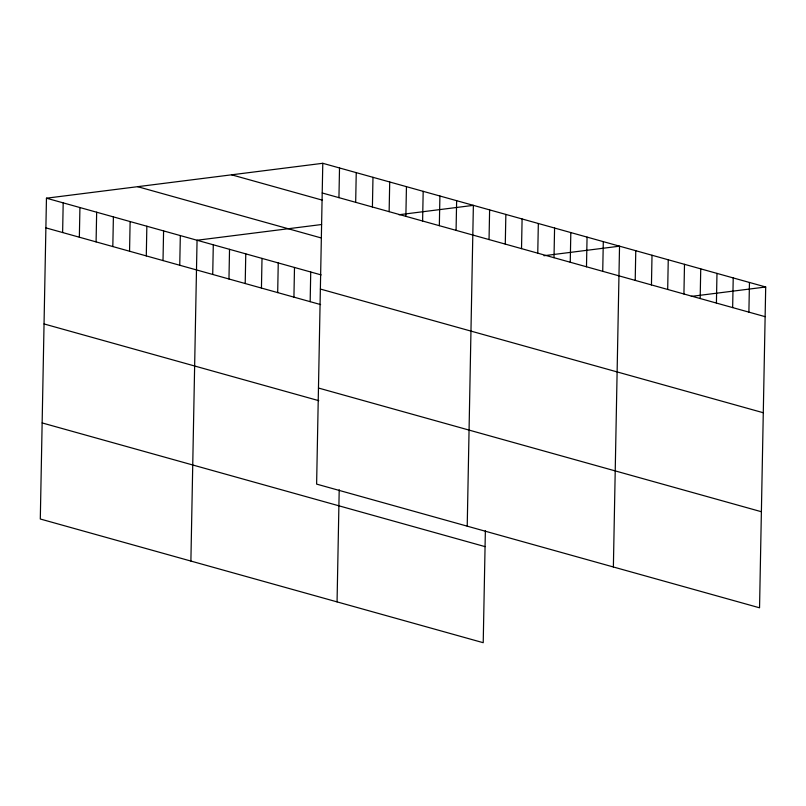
<?xml version="1.0" encoding="UTF-8"?>
<svg xmlns="http://www.w3.org/2000/svg" width="806" height="806" viewBox="0 0 806 806"><rect width="100%" height="100%" fill="white"/><g stroke="black" fill="none" stroke-linecap="round" stroke-linejoin="round"><path stroke-width="1.21" d="M322.783 163.296L316.617 484.104L759.544 607.805L765.7 286.996L322.783 163.296L46.456 198.195L40.3 519.004L483.217 642.704L485.373 530.539M62.626 232.541L63.19 202.87M79.351 237.216L79.925 207.535M96.085 241.881L96.66 212.21M112.82 246.555L113.394 216.885M129.554 251.23L130.119 221.559M146.289 255.905L146.853 226.234M163.014 260.58L163.588 230.909M179.748 265.255L180.322 235.574M190.891 561.057L197.057 240.248L321.614 224.521M212.724 274.463L213.288 244.782M228.964 278.997L229.529 249.326M245.205 283.531L245.77 253.86M261.446 288.064L262.01 258.394M277.687 292.598L278.251 262.927M293.928 297.142L294.492 267.461M310.169 301.676L310.733 272.005M338.943 197.641L339.517 167.97M337.059 601.88L339.205 489.716M355.678 202.316L356.242 172.645M372.412 206.991L372.976 177.32M389.137 211.666L389.711 181.995M405.871 216.34L406.446 186.67M422.606 221.015L423.18 191.334M439.341 225.68L439.905 196.009M456.075 230.355L456.639 200.684M467.218 526.167L473.374 205.359L398.98 214.749M489.041 239.563L489.615 209.892M505.281 244.097L505.856 214.426M521.522 248.641L522.097 218.96M537.763 253.175L538.337 223.504M554.004 257.708L554.578 228.038M570.245 262.242L570.819 232.571M586.486 266.776L587.06 237.105M602.727 271.32L603.301 241.639M613.376 566.981L619.532 246.183L543.949 255.724M635.209 280.387L635.773 250.716M651.45 284.921L652.014 255.25M667.69 289.455L668.255 259.784M683.931 293.999L684.495 264.318M700.172 298.532L700.736 268.861M716.413 303.066L716.977 273.395M732.654 307.6L733.218 277.929M748.895 312.134L749.459 282.463M691.316 296.396L765.7 286.996M322.209 192.977L765.126 316.667M231.594 174.811L322.43 200.18M137.645 186.68L320.717 237.81M46.456 198.195L321.171 274.917M320.365 289.042L763.282 412.743M45.892 227.866L320.607 304.587M318.471 388.029L761.388 511.729M44.048 323.941L318.763 400.663M42.144 422.928L485.061 546.629"/></g></svg>
